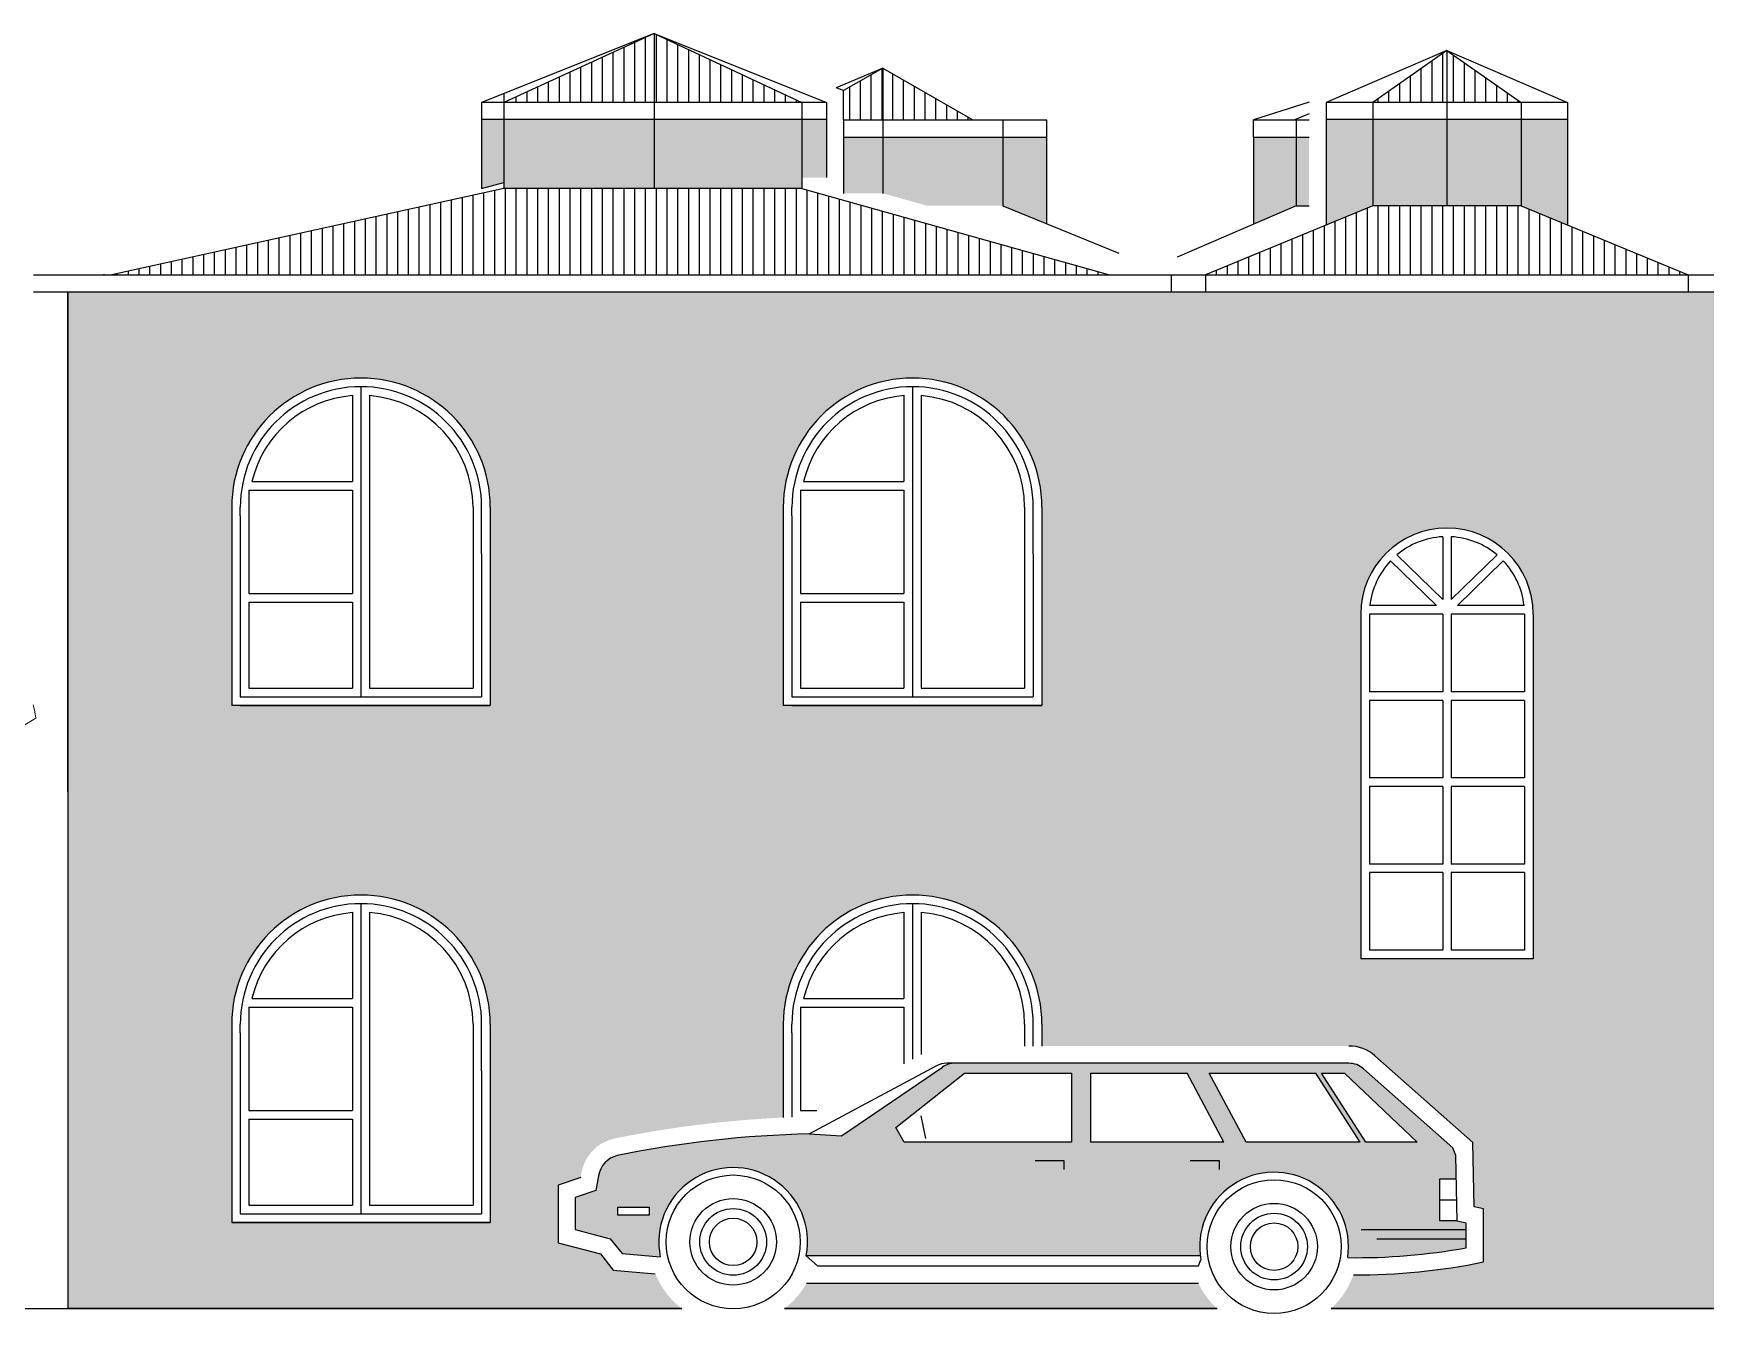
# Model space of a CAD drawing. Extents: x 9483 to 67306, y -5730 to 5191.
# Drawn here: x 24416 to 25386, y -4115 to -3372 of the extents above; entities that cross this region are included whole.
import ezdxf

# ---------------------------------------------------------------- set-up
doc = ezdxf.new("R2010")
doc.units = 0
doc.header["$MEASUREMENT"] = 0
doc.layers.get('0').update_dxf_attribs({"linetype": 'CONTINUOUS'})
for name, color, linetype in [('duvar', 3, 'CONTINUOUS'), ('döşeme', 40, 'CONTINUOUS'), ('kolon', 1, 'CONTINUOUS'), ('Layer1', 4, 'CONTINUOUS'), ('yazı', 6, 'CONTINUOUS')]:
    doc.layers.add(name, color=color, linetype=linetype)

msp = doc.modelspace()

# ---------------------------------------------------------------- hatches: boundary and pattern name
at = {"layer": 'döşeme'}
h = msp.add_hatch(color=256, dxfattribs=at)
h.dxf.hatch_style = 1
h.set_gradient(color1=(255, 231, 158), color2=(255, 250, 235), one_color=1, tint=0.96, name='CYLINDER')
h.paths.add_polyline_path([(24689.11039, -3421.85257), (24676.26795, -3421.85257), (24676.26795, -3461.85257), (24689.11039, -3458.44501)])
h.paths.add_polyline_path([(24876.26795, -3421.85257), (24862.01724, -3421.85257), (24862.01724, -3455.4587), (24876.26795, -3455.4587)])
h = msp.add_hatch(color=256, dxfattribs=at)
h.dxf.hatch_style = 1
h.set_gradient(color1=(255, 231, 158), color2=(255, 213, 87), one_color=1, tint=0.67, name='CYLINDER')
h.paths.add_polyline_path([(25193.2921, -3421.85257), (25166.26795, -3421.85257), (25166.26795, -3482.99378), (25193.2921, -3471.85257)])
h.paths.add_polyline_path([(25306.26795, -3421.85257), (25279.24379, -3421.85257), (25279.24379, -3471.85257), (25306.26795, -3482.99378)])
h = msp.add_hatch(color=256, dxfattribs=at)
h.dxf.hatch_style = 1
h.set_gradient(color1=(255, 231, 158), one_color=1, tint=1, name='CYLINDER')
h.paths.add_polyline_path([(24978.54714, -3471.85257), (25004.09689, -3482.31084), (25004.09689, -3431.98027), (24978.54714, -3431.98027)])
h.paths.add_polyline_path([(24909.09689, -3431.98027), (24886.26795, -3431.98027), (24886.26795, -3464.6523), (24909.09689, -3464.6523)])
h = msp.add_hatch(color=256, dxfattribs=at)
h.dxf.hatch_style = 1
h.set_gradient(color1=(255, 231, 158), color2=(255, 218, 107), one_color=1, tint=0.71, name='CYLINDER')
h.paths.add_polyline_path([(24978.54714, -3431.98027), (24909.09689, -3431.98027), (24909.09689, -3464.6523), (24934.80794, -3471.85257), (24978.54714, -3471.85257)])
h = msp.add_hatch(color=256, dxfattribs=at)
h.dxf.hatch_style = 1
h.set_gradient(color1=(255, 231, 158), color2=(255, 250, 235), one_color=1, tint=0.96, name='CYLINDER')
h.paths.add_polyline_path([(25148.80259, -3431.98027), (25124.09689, -3431.98027), (25124.09689, -3482.53212), (25148.80259, -3471.85257)])
h.paths.add_polyline_path([(25156.26795, -3431.98027), (25148.80259, -3431.98027), (25148.80259, -3471.85257), (25156.26795, -3471.85257)])
at = {"layer": 'kolon'}
h = msp.add_hatch(dxfattribs=at)
h.set_pattern_fill('LINE', color=256, scale=50, angle=90, style=0)
h.set_pattern_definition([(90, (-3672.3845, -4821.0907), (-6.25, 4e-16), [])])
h.paths.add_polyline_path([(24689.11039, -3411.85257), (24776.26795, -3411.85257), (24776.26795, -3371.85257)])
h.paths.add_polyline_path([(24862.01724, -3411.85257), (24776.26795, -3371.85257), (24776.26795, -3411.85257)])
h.paths.add_polyline_path([(24689.11039, -3461.85257), (24461.74169, -3511.85257), (24736.26795, -3511.85257), (25040.55949, -3511.85257), (24862.01724, -3461.85257)])
h.paths.add_polyline_path([(25193.2921, -3411.85257), (25236.26795, -3411.85257), (25236.26795, -3381.85257)])
h.paths.add_polyline_path([(25236.26795, -3411.85257), (25279.24379, -3411.85257), (25236.26795, -3381.85257)])
h.paths.add_polyline_path([(25193.2921, -3471.85257), (25096.26795, -3511.85257), (25376.26795, -3511.85257), (25279.24379, -3471.85257)])
h.paths.add_polyline_path([(26016.26795, -3511.85257), (25802.01724, -3461.85257), (25629.11039, -3461.85257), (25435.07502, -3511.85257)])
h.paths.add_polyline_path([(25629.11039, -3411.85257), (25716.26795, -3411.85257), (25716.26795, -3371.85257)])
h.paths.add_polyline_path([(25716.26795, -3371.85257), (25716.26795, -3411.85257), (25802.01724, -3411.85257)])
h = msp.add_hatch(dxfattribs=at)
h.set_pattern_fill('LINE,_O', color=256, scale=50, angle=90)
h.set_pattern_definition([(90, (1789.826, -8042.903), (-6.25, 4e-16), [])])
h.paths.add_polyline_path([(24961.18458, -3421.98027), (24909.09689, -3391.98027), (24909.09689, -3421.98027)])
h.paths.add_polyline_path([(24886.26795, -3421.98027), (24909.09689, -3421.98027), (24909.09689, -3391.98027), (24886.15291, -3405.03623)])
h = msp.add_hatch(color=1, dxfattribs=at)
h.dxf.hatch_style = 1
h.set_gradient(color1=(255, 191, 0), color2=(255, 227, 143), one_color=1, tint=0.78, name='CYLINDER')
h.paths.add_polyline_path([(24689.11039, -3421.85257), (24689.11039, -3461.85257), (24776.26795, -3461.85257), (24776.26795, -3421.85257)])
h.paths.add_polyline_path([(24862.01724, -3421.85257), (24776.26795, -3421.85257), (24776.26795, -3461.85257), (24862.01724, -3461.85257)])
h.paths.add_polyline_path([(25193.2921, -3421.85257), (25193.2921, -3471.85257), (25236.26795, -3471.85257), (25236.26795, -3421.85257)])
h.paths.add_polyline_path([(25279.24379, -3421.85257), (25236.26795, -3421.85257), (25236.26795, -3471.85257), (25279.24379, -3471.85257)])
at = {"layer": 'yazı'}
h = msp.add_hatch(color=256, dxfattribs=at)
h.dxf.hatch_style = 1
h.set_gradient(color1=(255, 191, 0), color2=(255, 215, 97), one_color=1, tint=0.69, name='CYLINDER')
h.paths.add_polyline_path([(26036.26795, -3521.85257), (24746.26795, -3521.85257), (24436.26795, -3521.85257), (24436.26795, -4111.85257), (24792.43056, -4111.85257, -0.132623173), (24776.9851, -4091.61402), (24752.62486, -4089.53449), (24745.14187, -4080.11147), (24720.59541, -4073.56574), (24720.59541, -4040.26034), (24733.71235, -4035.80656), (24734.20657, -4032.97732, -0.316752253), (24754.27361, -4012.95234, -0.038623568), (24851.26795, -4000.97824), (24851.26795, -3946.85257, -0.414213562), (24926.26795, -3871.85257, -0.414213562), (25001.26795, -3946.85257), (25001.26795, -3959.44763), (25179.42538, -3959.44763, -0.183169683), (25194.47253, -3965.15136), (25251.23873, -4015.40767), (25251.98728, -4052.83534), (25257.48541, -4053.8826), (25257.48541, -4084.73013, -0.052530734), (25181.97679, -4092.27892, -0.122010736), (25169.00075, -4111.85257), (26036.26795, -4111.85257)])
h.paths.add_polyline_path([(25546.26795, -3871.85257, -0.414213562), (25621.26795, -3946.85257), (25621.26795, -4061.85257), (25476.26795, -4061.85257), (25471.26795, -4061.85257), (25471.26795, -3946.85257, -0.414213562)], flags=16)
h.paths.add_polyline_path([(25546.26795, -3876.85257, -0.414213562), (25616.26795, -3946.85257), (25616.26795, -3973.7784), (25616.26795, -4056.85257), (25476.26795, -4056.85257), (25476.26795, -3951.85257), (25476.26795, -3946.85257, -0.414213562)], flags=0)
h.paths.add_polyline_path([(25541.26795, -3882.04517), (25541.26795, -3931.85257), (25483.02239, -3931.85257, -0.326106375)], flags=0)
h.paths.add_polyline_path([(25471.26795, -3761.85257), (25471.26795, -3646.85257, -0.414213562), (25546.26795, -3571.85257, -0.414213562), (25621.26795, -3646.85257), (25621.26795, -3761.85257)], flags=16)
h.paths.add_polyline_path([(25481.26795, -3936.85257), (25541.26795, -3936.85257), (25541.26795, -3996.85257), (25481.26795, -3996.85257)], flags=0)
h.paths.add_polyline_path([(25476.26795, -3756.85257), (25476.26795, -3651.85257), (25476.26795, -3646.85257, -0.414213562), (25546.26795, -3576.85257, -0.414213562), (25616.26795, -3646.85257), (25616.26795, -3673.7784), (25616.26795, -3756.85257)], flags=0)
h.paths.add_polyline_path([(25481.26795, -3751.85257), (25481.26795, -3701.85257), (25541.26795, -3701.85257), (25541.26795, -3751.85257)], flags=0)
h.paths.add_polyline_path([(25611.26795, -3946.85257), (25611.26795, -4051.85257), (25551.26795, -4051.85257), (25551.26795, -3882.04517, -0.391836695)], flags=0)
h.paths.add_polyline_path([(25551.26795, -3751.85257), (25551.26795, -3582.04517, -0.391836695), (25611.26795, -3646.85257), (25611.26795, -3751.85257)], flags=0)
h.paths.add_polyline_path([(25286.26795, -3908.85257), (25186.26795, -3908.85257), (25186.26795, -3708.85257, -1), (25286.26795, -3708.85257)], flags=16)
h.paths.add_polyline_path([(25481.26795, -4001.85257), (25541.26795, -4001.85257), (25541.26795, -4051.85257), (25481.26795, -4051.85257)], flags=0)
h.paths.add_polyline_path([(25481.26795, -3696.85257), (25481.26795, -3636.85257), (25541.26795, -3636.85257), (25541.26795, -3696.85257)], flags=0)
h.paths.add_polyline_path([(25281.26795, -3853.85257), (25238.76795, -3853.85257), (25238.76795, -3808.85257), (25281.26795, -3808.85257)], flags=0)
h.paths.add_polyline_path([(25281.26795, -3858.85257), (25281.26795, -3903.85257), (25238.76795, -3903.85257), (25238.76795, -3858.85257)], flags=0)
h.paths.add_polyline_path([(25281.26795, -3803.85257), (25238.76795, -3803.85257), (25238.76795, -3758.85257), (25281.26795, -3758.85257)], flags=0)
h.paths.add_polyline_path([(25281.26795, -3753.85257), (25238.76795, -3753.85257), (25238.76795, -3708.85257), (25281.26795, -3708.85257)], flags=0)
h.paths.add_polyline_path([(25233.76795, -3853.85257), (25191.26795, -3853.85257), (25191.26795, -3808.85257), (25233.76795, -3808.85257)], flags=0)
h.paths.add_polyline_path([(25233.76795, -3858.85257), (25233.76795, -3903.85257), (25191.26795, -3903.85257), (25191.26795, -3858.85257)], flags=0)
h.paths.add_polyline_path([(25233.76795, -3803.85257), (25191.26795, -3803.85257), (25191.26795, -3758.85257), (25233.76795, -3758.85257)], flags=0)
h.paths.add_polyline_path([(25191.54659, -3703.85257, -0.163013381), (25203.57939, -3677.92591), (25230.18577, -3703.85257)], flags=0)
h.paths.add_polyline_path([(25207.21536, -3674.48766, -0.162980902), (25233.76795, -3663.92207), (25233.76795, -3700.36191)], flags=0)
h.paths.add_polyline_path([(25238.76795, -3663.92207, -0.162980902), (25265.32053, -3674.48766), (25238.76795, -3700.36191)], flags=0)
h.paths.add_polyline_path([(25242.35012, -3703.85257), (25268.9565, -3677.92591, -0.163013381), (25280.98931, -3703.85257)], flags=0)
h.paths.add_polyline_path([(25483.02239, -3631.85257, -0.326106375), (25541.26795, -3582.04517), (25541.26795, -3631.85257)], flags=0)
h.paths.add_polyline_path([(25233.76795, -3753.85257), (25191.26795, -3753.85257), (25191.26795, -3708.85257), (25233.76795, -3708.85257)], flags=0)
h.paths.add_polyline_path([(25866.26795, -3871.85257, -0.414213562), (25941.26795, -3946.85257), (25941.26795, -4061.85257), (25796.26795, -4061.85257), (25791.26795, -4061.85257), (25791.26795, -3946.85257, -0.414213562)], flags=16)
h.paths.add_polyline_path([(25791.26795, -3761.85257), (25791.26795, -3646.85257, -0.414213562), (25866.26795, -3571.85257, -0.414213562), (25941.26795, -3646.85257), (25941.26795, -3761.85257)], flags=16)
h.paths.add_polyline_path([(25866.26795, -3876.85257, -0.414213562), (25936.26795, -3946.85257), (25936.26795, -3973.7784), (25936.26795, -4056.85257), (25796.26795, -4056.85257), (25796.26795, -3951.85257), (25796.26795, -3946.85257, -0.414213562)], flags=0)
h.paths.add_polyline_path([(25796.26795, -3756.85257), (25796.26795, -3651.85257), (25796.26795, -3646.85257, -0.414213562), (25866.26795, -3576.85257, -0.414213562), (25936.26795, -3646.85257), (25936.26795, -3673.7784), (25936.26795, -3756.85257)], flags=0)
h.paths.add_polyline_path([(25801.26795, -3936.85257), (25861.26795, -3936.85257), (25861.26795, -3996.85257), (25801.26795, -3996.85257)], flags=0)
h.paths.add_polyline_path([(25803.02239, -3931.85257, -0.326106375), (25861.26795, -3882.04517), (25861.26795, -3931.85257)], flags=0)
h.paths.add_polyline_path([(25801.26795, -3751.85257), (25801.26795, -3701.85257), (25861.26795, -3701.85257), (25861.26795, -3751.85257)], flags=0)
h.paths.add_polyline_path([(25801.26795, -4001.85257), (25861.26795, -4001.85257), (25861.26795, -4051.85257), (25801.26795, -4051.85257)], flags=0)
h.paths.add_polyline_path([(25801.26795, -3696.85257), (25801.26795, -3636.85257), (25861.26795, -3636.85257), (25861.26795, -3696.85257)], flags=0)
h.paths.add_polyline_path([(25803.02239, -3631.85257, -0.326106375), (25861.26795, -3582.04517), (25861.26795, -3631.85257)], flags=0)
h.paths.add_polyline_path([(25871.26795, -3882.04517, -0.391836695), (25931.26795, -3946.85257), (25931.26795, -4051.85257), (25871.26795, -4051.85257)], flags=0)
h.paths.add_polyline_path([(25871.26795, -3751.85257), (25871.26795, -3582.04517, -0.391836695), (25931.26795, -3646.85257), (25931.26795, -3751.85257)], flags=0)
h.paths.add_polyline_path([(25001.26795, -3761.85257), (24851.26795, -3761.85257), (24851.26795, -3646.85257, -0.414213562), (24926.26795, -3571.85257, -0.414213562), (25001.26795, -3646.85257)], flags=16)
h.paths.add_polyline_path([(24996.26795, -3756.85257), (24856.26795, -3756.85257), (24856.26795, -3651.85257), (24856.26795, -3646.85257, -0.414213562), (24926.26795, -3576.85257, -0.414213562), (24996.26795, -3646.85257), (24996.26795, -3673.7784)], flags=0)
h.paths.add_polyline_path([(24991.26795, -3751.85257), (24931.26795, -3751.85257), (24931.26795, -3582.04517, -0.391836695), (24991.26795, -3646.85257)], flags=0)
h.paths.add_polyline_path([(24921.26795, -3751.85257), (24861.26795, -3751.85257), (24861.26795, -3701.85257), (24921.26795, -3701.85257)], flags=0)
h.paths.add_polyline_path([(24921.26795, -3696.85257), (24861.26795, -3696.85257), (24861.26795, -3636.85257), (24921.26795, -3636.85257)], flags=0)
h.paths.add_polyline_path([(24921.26795, -3631.85257), (24863.02239, -3631.85257, -0.326106375), (24921.26795, -3582.04517)], flags=0)
h.paths.add_polyline_path([(24681.26795, -3761.85257), (24531.26795, -3761.85257), (24531.26795, -3646.85257, -0.414213562), (24606.26795, -3571.85257, -0.414213562), (24681.26795, -3646.85257)], flags=16)
h.paths.add_polyline_path([(24681.26795, -3946.85257), (24681.26795, -4061.85257), (24536.26795, -4061.85257), (24531.26795, -4061.85257), (24531.26795, -3946.85257, -0.414213562), (24606.26795, -3871.85257, -0.414213562)], flags=16)
h.paths.add_polyline_path([(24676.26795, -3946.85257), (24676.26795, -3973.7784), (24676.26795, -4056.85257), (24536.26795, -4056.85257), (24536.26795, -3951.85257), (24536.26795, -3946.85257, -0.414213562), (24606.26795, -3876.85257, -0.414213562)], flags=0)
h.paths.add_polyline_path([(24676.26795, -3756.85257), (24536.26795, -3756.85257), (24536.26795, -3651.85257), (24536.26795, -3646.85257, -0.414213562), (24606.26795, -3576.85257, -0.414213562), (24676.26795, -3646.85257), (24676.26795, -3673.7784)], flags=0)
h.paths.add_polyline_path([(24671.26795, -3946.85257), (24671.26795, -4051.85257), (24611.26795, -4051.85257), (24611.26795, -3882.04517, -0.391836695)], flags=0)
h.paths.add_polyline_path([(24671.26795, -3751.85257), (24611.26795, -3751.85257), (24611.26795, -3582.04517, -0.391836695), (24671.26795, -3646.85257)], flags=0)
h.paths.add_polyline_path([(24601.26795, -3931.85257), (24543.02239, -3931.85257, -0.326106375), (24601.26795, -3882.04517)], flags=0)
h.paths.add_polyline_path([(24601.26795, -3936.85257), (24601.26795, -3996.85257), (24541.26795, -3996.85257), (24541.26795, -3936.85257)], flags=0)
h.paths.add_polyline_path([(24601.26795, -3751.85257), (24541.26795, -3751.85257), (24541.26795, -3701.85257), (24601.26795, -3701.85257)], flags=0)
h.paths.add_polyline_path([(24601.26795, -4001.85257), (24601.26795, -4051.85257), (24541.26795, -4051.85257), (24541.26795, -4001.85257)], flags=0)
h.paths.add_polyline_path([(24601.26795, -3696.85257), (24541.26795, -3696.85257), (24541.26795, -3636.85257), (24601.26795, -3636.85257)], flags=0)
h.paths.add_polyline_path([(24601.26795, -3631.85257), (24543.02239, -3631.85257, -0.326106375), (24601.26795, -3582.04517)], flags=0)
h = msp.add_hatch(color=256, dxfattribs=at)
h.dxf.hatch_style = 1
h.set_gradient(color1=(204, 0, 102), color2=(255, 20, 138), one_color=1, tint=0.54, name='CYLINDER')
h.paths.add_polyline_path([(25178.65984, -4082.24499, 0.049150618), (25247.48541, -4076.49661), (25247.48541, -4062.15763), (25242.15141, -4061.14163), (25242.14125, -4060.63363), (25231.99141, -4060.63363), (25231.99141, -4036.75763), (25241.66373, -4036.75763), (25241.38941, -4023.04163), (25239.61141, -4018.46963), (25187.84383, -3972.6387, 0.183169683), (25179.42538, -3969.44763), (24950.71768, -3969.44763, 0.15083306), (24943.55911, -3971.6574), (24885.07364, -4011.56808), (24866.52872, -4010.4681, 0.045098594), (24754.97941, -4023.0141, 0.297740007), (24744.05741, -4034.6981), (24742.54274, -4043.36898), (24730.59541, -4047.42563), (24730.59541, -4065.88296), (24750.91541, -4071.30163), (24757.77341, -4079.93763), (24779.91961, -4081.82816, -1.217600515), (24864.57794, -4081.20763), (25093.15696, -4081.20763, -1.14622758)])
h.paths.add_polyline_path([(25018.37741, -4015.16763), (24921.34941, -4015.16763), (24916.52341, -4006.78563), (24956.33435, -3975.28963), (25018.37741, -3975.28963)], flags=16)
h.paths.add_polyline_path([(25029.55341, -4015.16763), (25029.55341, -3975.28963), (25085.55173, -3975.28963), (25106.85302, -4015.16763)], flags=16)
h.paths.add_polyline_path([(25098.39448, -3975.28963), (25160.15954, -3975.28963), (25185.87035, -4015.16763), (25119.69577, -4015.16763)], flags=16)
h.paths.add_polyline_path([(25163.53841, -3975.28963), (25176.87341, -3975.28963), (25218.96685, -4015.16763), (25189.24923, -4015.16763)], flags=16)
h.paths.add_polyline_path([(24773.52141, -4057.58563), (24755.23341, -4057.58563), (24755.23341, -4053.01363), (24773.52141, -4053.01363)], flags=16)
h = msp.add_hatch(color=256, dxfattribs=at)
h.dxf.hatch_style = 1
h.set_gradient(color1=(255, 191, 0), color2=(255, 196, 20), one_color=1, tint=0.54, name='CYLINDER')
h.paths.add_polyline_path([(25091.97406, -4097.04963), (24864.76368, -4097.04963, -0.101275299), (24851.94402, -4111.85257), (25102.95806, -4111.85257, -0.095218519)])

# ---------------------------------------------------------------- linework, layer by layer
for p, q in [((24416.26795, -3511.85257), (24736.26795, -3511.85257)), ((24416.26795, -3521.85257), (24736.26795, -3521.85257)), ((25251.23873, -4015.40767), (25194.47253, -3965.15136)), ((24940.1258, -3970.95809), (24866.52872, -4010.4681)), ((24885.07364, -4011.56808), (24943.55911, -3971.6574)), ((24916.52341, -4006.78563), (24956.33435, -3975.28963)), ((25179.42538, -3969.44763), (24946.13282, -3969.44763)), ((24956.33435, -3975.28963), (25018.37741, -3975.28963)), ((25018.37741, -3975.28963), (25018.37741, -4015.16763)), ((25029.55341, -3975.28963), (25029.55341, -4015.16763)), ((25029.55341, -3975.28963), (25085.55173, -3975.28963)), ((25106.85302, -4015.16763), (25085.55173, -3975.28963)), ((25119.69577, -4015.16763), (25098.39448, -3975.28963)), ((25098.39448, -3975.28963), (25160.15954, -3975.28963)), ((25185.87035, -4015.16763), (25160.15954, -3975.28963)), ((25189.24923, -4015.16763), (25163.53841, -3975.28963)), ((25163.53841, -3975.28963), (25176.87341, -3975.28963)), ((25176.87341, -3975.28963), (25218.96685, -4015.16763)), ((25239.61141, -4018.46963), (25187.84383, -3972.6387)), ((24931.1412, -3999.98477), (24933.79541, -4013.13563)), ((24866.52872, -4010.4681), (24885.07364, -4011.56808)), ((24921.34941, -4015.16763), (24916.52341, -4006.78563)), ((25018.37741, -4015.16763), (24921.34941, -4015.16763)), ((25106.85302, -4015.16763), (25029.55341, -4015.16763)), ((25185.87035, -4015.16763), (25119.69577, -4015.16763)), ((25218.96685, -4015.16763), (25189.24923, -4015.16763)), ((25251.98728, -4052.83534), (25251.23873, -4015.40767)), ((25241.38941, -4023.04163), (25239.61141, -4018.46963)), ((25242.15141, -4061.14163), (25241.38941, -4023.04163)), ((24744.05741, -4034.6981), (24742.54274, -4043.36898)), ((24997.29541, -4025.83563), (25014.05941, -4025.83563)), ((25014.05941, -4025.83563), (25014.05941, -4031.16963)), ((25087.3768, -4025.83563), (25104.1408, -4025.83563)), ((25104.1408, -4025.83563), (25104.1408, -4031.16963)), ((24733.88296, -4035.74863), (24720.59541, -4040.26034)), ((24720.59541, -4040.26034), (24720.59541, -4073.56574)), ((24742.54274, -4043.36898), (24730.59541, -4047.42563)), ((25241.66373, -4036.75763), (25231.99141, -4036.75763)), ((25231.99141, -4036.75763), (25231.99141, -4060.63363)), ((24730.59541, -4047.42563), (24730.59541, -4065.88296)), ((24755.23341, -4053.01363), (24773.52141, -4053.01363)), ((24755.23341, -4057.58563), (24755.23341, -4053.01363)), ((24773.52141, -4053.01363), (24773.52141, -4057.58563)), ((25231.99141, -4048.69563), (25241.90249, -4048.69563)), ((25257.48541, -4053.8826), (25251.98728, -4052.83534)), ((25257.48541, -4084.73013), (25257.48541, -4053.8826)), ((24773.52141, -4057.58563), (24755.23341, -4057.58563)), ((25231.99141, -4060.63363), (25242.14125, -4060.63363)), ((25247.48541, -4062.15763), (25242.15141, -4061.14163)), ((25247.48541, -4076.49661), (25247.48541, -4062.15763)), ((25257.48541, -4076.49661), (25257.48541, -4062.15763)), ((25257.48541, -4076.49661), (25257.48541, -4062.15763)), ((24720.59541, -4073.56574), (24745.14187, -4080.11147)), ((24730.59541, -4065.88296), (24750.91541, -4071.30163)), ((24750.91541, -4071.30163), (24757.77341, -4079.93763)), ((25186.52541, -4065.96763), (25247.48541, -4065.96763)), ((25247.48541, -4071.55563), (25195.66674, -4071.55563)), ((24745.14187, -4080.11147), (24752.62486, -4089.53449)), ((24757.77341, -4079.93763), (24779.91961, -4081.82816)), ((24864.57794, -4081.20763), (24871.05741, -4087.04963)), ((25093.15696, -4081.20763), (24864.57794, -4081.20763)), ((25092.03741, -4087.04963), (25093.52111, -4083.58766)), ((24752.62486, -4089.53449), (24776.9851, -4091.61402)), ((24871.05741, -4087.04963), (25092.03741, -4087.04963)), ((24864.76368, -4097.04963), (25092.03741, -4097.04963))]:
    msp.add_line(p, q)
for centre, radius in [((24822.18729, -4073.13009), 38.83537), ((25135.97941, -4075.87363), 38.83537), ((24822.18729, -4073.13009), 25.10997), ((24822.18729, -4073.13009), 19.35139), ((25135.97941, -4075.87363), 25.10997), ((24822.18729, -4073.13009), 13.78073), ((25135.97941, -4075.87363), 19.35139), ((25135.97941, -4075.87363), 13.78073)]:
    msp.add_circle(centre, radius)
for centre, radius, start, end in [((25179.42538, -3982.14763), 22.7, 48.48085596, 90), ((24946.13282, -3982.14763), 12.7, 90, 118.22877618), ((24950.71768, -3982.14763), 12.7, 90, 124.30976172), ((25179.42538, -3982.14763), 12.7, 48.48085596, 90), ((24880.16027, -4633.84705), 623.52797, 91.25269781, 101.58153541), ((24758.45928, -4037.21388), 14.61996, 103.76983931, 170.09133557), ((24822.18729, -4073.13009), 43.15337, 349.211623, 191.62829611), ((25135.97941, -4075.87363), 43.15337, 351.50954458, 190.29745471), ((25183.90466, -3730.14172), 352.14233, 269.14660229, 280.40203645), ((25183.90466, -3730.14172), 362.14233, 269.69498419, 281.72308601)]:
    msp.add_arc(centre, radius, start, end)
at = {"layer": 'duvar'}
for p, q in [((24776.26795, -3371.85257), (24776.26795, -3461.85257)), ((24776.26795, -3371.85257), (24776.26795, -3461.85257)), ((25236.26795, -3381.85257), (25236.26795, -3471.85257)), ((24909.09689, -3391.98027), (24909.09689, -3464.6523)), ((24676.26795, -3411.85257), (24676.26795, -3461.85257)), ((24689.11039, -3406.7156), (24689.11039, -3461.85257)), ((24689.11039, -3411.85257), (24689.11039, -3461.85257)), ((24862.01724, -3411.85257), (24862.01724, -3461.85257)), ((24876.26795, -3411.85257), (24876.26795, -3455.4587)), ((25156.26795, -3411.82099), (25124.09689, -3421.98027)), ((25166.26795, -3411.85257), (25166.26795, -3482.99378)), ((25193.2921, -3411.85257), (25193.2921, -3471.85257)), ((25279.24379, -3411.85257), (25279.24379, -3471.85257)), ((25306.26795, -3411.85257), (25306.26795, -3482.99378)), ((25306.26795, -3411.85257), (25306.26795, -3421.98027)), ((24876.26795, -3421.85257), (24676.26795, -3421.85257)), ((24886.26795, -3421.98027), (25004.09689, -3421.98027)), ((24978.54714, -3421.98027), (24978.54714, -3471.85257)), ((25004.09689, -3482.31084), (25004.09689, -3421.98027)), ((25124.09689, -3431.98027), (25124.09689, -3421.98027)), ((25124.09689, -3421.98027), (25156.26795, -3421.98027)), ((25156.26795, -3418.43457), (25147.84689, -3421.98027)), ((25148.80259, -3421.98027), (25148.80259, -3471.85257)), ((25306.26795, -3421.85257), (25166.26795, -3421.85257)), ((24886.26795, -3431.98027), (25004.09689, -3431.98027)), ((25124.09689, -3431.98027), (25124.09689, -3482.53212)), ((25124.09689, -3431.98027), (25156.26795, -3431.98027)), ((25076.26795, -3511.85257), (25076.26795, -3521.85257)), ((25096.26795, -3511.85257), (25096.26795, -3521.85257)), ((25376.26795, -3511.85257), (25376.26795, -3521.85257)), ((24416.26795, -3521.85257), (25076.26795, -3521.85257)), ((24436.26795, -3521.85257), (24436.26795, -4111.85257)), ((24436.26795, -3811.85257), (24436.26795, -3521.85257)), ((24436.26795, -3811.85257), (24436.26795, -3521.85257)), ((24436.26795, -3811.85257), (24436.26795, -3521.85257)), ((24436.26795, -3521.85257), (24436.26795, -4111.85257)), ((24746.26795, -3521.85257), (26056.26795, -3521.85257))]:
    msp.add_line(p, q, dxfattribs=at)
at = {"layer": 'duvar', "color": 27, "lineweight": 0}
for p, q in [((24416.18077, -3761.47896), (24417.0365, -3765.50671)), ((24417.58903, -3769.22049), (24402.30145, -3778.52265)), ((24417.0365, -3765.50671), (24417.58903, -3769.22049))]:
    msp.add_line(p, q, dxfattribs=at)
at = {"layer": 'döşeme'}
for p, q in [((24886.15291, -3405.03623), (24882.01757, -3403.38209)), ((24886.26795, -3421.98027), (24886.15291, -3405.03623)), ((24886.26795, -3421.98027), (24886.26795, -3464.6523)), ((24676.26795, -3461.85257), (24689.11039, -3458.44501))]:
    msp.add_line(p, q, dxfattribs=at)
at = {"layer": 'kolon'}
for p, q in [((24776.26795, -3371.85257), (24676.26795, -3411.85257)), ((24776.26795, -3371.85257), (24689.11039, -3411.85257)), ((24776.26795, -3371.85257), (24876.26795, -3411.85257)), ((24776.26795, -3371.85257), (24862.01724, -3411.85257)), ((25236.26795, -3381.85257), (25166.26795, -3411.85257)), ((25236.26795, -3381.85257), (25193.2921, -3411.85257)), ((25236.26795, -3381.85257), (25279.24379, -3411.85257)), ((25236.26795, -3381.85257), (25306.26795, -3411.85257)), ((24909.09689, -3391.98027), (24882.01757, -3403.38209)), ((24909.09689, -3391.98027), (24886.15291, -3405.03623)), ((24909.09689, -3391.98027), (24961.18458, -3421.98027)), ((24909.18103, -3411.85257), (24909.18103, -3397.75632)), ((24876.26795, -3411.85257), (24676.26795, -3411.85257)), ((25306.26795, -3411.85257), (25166.26795, -3411.85257)), ((24689.11039, -3461.85257), (24461.74169, -3511.85257)), ((24862.01724, -3461.85257), (24689.11039, -3461.85257)), ((24862.01724, -3461.85257), (25040.55949, -3511.85257)), ((24978.54714, -3471.85257), (25045.89141, -3499.41856)), ((25148.80259, -3471.85257), (25079.79535, -3501.68237)), ((25193.2921, -3471.85257), (25096.26795, -3511.85257)), ((25148.80259, -3471.85257), (25156.26795, -3471.85257)), ((25279.24379, -3471.85257), (25193.2921, -3471.85257)), ((25279.24379, -3471.85257), (25376.26795, -3511.85257)), ((24416.26795, -3511.85257), (25076.26795, -3511.85257)), ((24457.3285, -3511.85257), (24457.3285, -3511.62483)), ((24457.3285, -3511.85257), (24457.3285, -3511.62483)), ((24746.26795, -3511.85257), (26056.26795, -3511.85257))]:
    msp.add_line(p, q, dxfattribs=at)
at = {"layer": 'Layer1'}
for p, q in [((24606.26795, -3571.85257), (24606.26795, -3571.85257)), ((24606.26795, -3576.85257), (24606.26795, -3756.85257)), ((24926.26795, -3571.85257), (24926.26795, -3571.85257)), ((24926.26795, -3576.85257), (24926.26795, -3756.85257)), ((24601.26795, -3581.85257), (24601.26795, -3631.85257)), ((24611.26795, -3581.85257), (24611.26795, -3751.85257)), ((24921.26795, -3581.85257), (24921.26795, -3631.85257)), ((24931.26795, -3581.85257), (24931.26795, -3751.85257)), ((24541.26795, -3636.85257), (24601.26795, -3636.85257)), ((24541.26795, -3636.85257), (24541.26795, -3696.85257)), ((24543.02239, -3631.85257), (24601.26795, -3631.85257)), ((24601.26795, -3636.85257), (24601.26795, -3696.85257)), ((24861.26795, -3636.85257), (24921.26795, -3636.85257)), ((24861.26795, -3636.85257), (24861.26795, -3696.85257)), ((24863.02239, -3631.85257), (24921.26795, -3631.85257)), ((24921.26795, -3636.85257), (24921.26795, -3696.85257)), ((24531.26795, -3646.85257), (24531.26795, -3761.85257)), ((24531.26795, -3646.85257), (24531.26795, -3761.85257)), ((24536.26795, -3651.85257), (24536.26795, -3646.85257)), ((24671.26795, -3646.85257), (24671.26795, -3751.85257)), ((24676.26795, -3673.7784), (24676.26795, -3646.85257)), ((24681.26795, -3646.85257), (24681.26795, -3761.85257)), ((24681.26795, -3646.85257), (24681.26795, -3761.85257)), ((24851.26795, -3646.85257), (24851.26795, -3761.85257)), ((24851.26795, -3646.85257), (24851.26795, -3761.85257)), ((24856.26795, -3651.85257), (24856.26795, -3646.85257)), ((24991.26795, -3646.85257), (24991.26795, -3751.85257)), ((24996.26795, -3673.7784), (24996.26795, -3646.85257)), ((25001.26795, -3646.85257), (25001.26795, -3761.85257)), ((25001.26795, -3646.85257), (25001.26795, -3761.85257)), ((24536.26795, -3651.85257), (24536.26795, -3756.85257)), ((24856.26795, -3651.85257), (24856.26795, -3756.85257)), ((25233.76795, -3663.92207), (25233.76795, -3700.36191)), ((25238.76795, -3663.92207), (25238.76795, -3700.36191)), ((24676.26795, -3673.7784), (24676.26795, -3756.85257)), ((24996.26795, -3673.7784), (24996.26795, -3756.85257)), ((25233.76795, -3700.36191), (25207.09222, -3674.36767)), ((25238.76795, -3700.36191), (25265.44367, -3674.36767)), ((25230.18577, -3703.85257), (25203.57939, -3677.92591)), ((25242.35012, -3703.85257), (25268.9565, -3677.92591)), ((24541.26795, -3696.85257), (24601.26795, -3696.85257)), ((24541.26795, -3701.85257), (24541.26795, -3751.85257)), ((24541.26795, -3701.85257), (24601.26795, -3701.85257)), ((24601.26795, -3701.85257), (24601.26795, -3751.85257)), ((24861.26795, -3696.85257), (24921.26795, -3696.85257)), ((24861.26795, -3701.85257), (24861.26795, -3751.85257)), ((24861.26795, -3701.85257), (24921.26795, -3701.85257)), ((24921.26795, -3701.85257), (24921.26795, -3751.85257)), ((25230.18577, -3703.85257), (25191.26795, -3703.85257)), ((25281.26795, -3703.85257), (25242.35012, -3703.85257)), ((25186.26795, -3708.85257), (25186.26795, -3908.85257)), ((25233.76795, -3708.85257), (25191.26795, -3708.85257)), ((25191.26795, -3708.85257), (25191.26795, -3753.85257)), ((25233.76795, -3708.85257), (25233.76795, -3753.85257)), ((25238.76795, -3708.85257), (25238.76795, -3753.85257)), ((25281.26795, -3708.85257), (25238.76795, -3708.85257)), ((25281.26795, -3708.85257), (25281.26795, -3753.85257)), ((25286.26795, -3708.85257), (25286.26795, -3908.85257)), ((24541.26795, -3751.85257), (24601.26795, -3751.85257)), ((24611.26795, -3751.85257), (24671.26795, -3751.85257)), ((24861.26795, -3751.85257), (24921.26795, -3751.85257)), ((24931.26795, -3751.85257), (24991.26795, -3751.85257)), ((25233.76795, -3753.85257), (25191.26795, -3753.85257)), ((25281.26795, -3753.85257), (25238.76795, -3753.85257)), ((24681.26795, -3761.85257), (24531.26795, -3761.85257)), ((24681.26795, -3761.85257), (24531.26795, -3761.85257)), ((24536.26795, -3756.85257), (24676.26795, -3756.85257)), ((24536.26795, -3761.85257), (24681.26795, -3761.85257)), ((24536.26795, -3761.85257), (24681.26795, -3761.85257)), ((25001.26795, -3761.85257), (24851.26795, -3761.85257)), ((25001.26795, -3761.85257), (24851.26795, -3761.85257)), ((24856.26795, -3756.85257), (24996.26795, -3756.85257)), ((24856.26795, -3761.85257), (25001.26795, -3761.85257)), ((24856.26795, -3761.85257), (25001.26795, -3761.85257)), ((25191.26795, -3758.85257), (25191.26795, -3803.85257)), ((25233.76795, -3758.85257), (25191.26795, -3758.85257)), ((25233.76795, -3758.85257), (25233.76795, -3803.85257)), ((25238.76795, -3758.85257), (25238.76795, -3803.85257)), ((25281.26795, -3758.85257), (25238.76795, -3758.85257)), ((25281.26795, -3758.85257), (25281.26795, -3803.85257)), ((25233.76795, -3803.85257), (25191.26795, -3803.85257)), ((25233.76795, -3808.85257), (25191.26795, -3808.85257)), ((25191.26795, -3808.85257), (25191.26795, -3853.85257)), ((25233.76795, -3808.85257), (25233.76795, -3853.85257)), ((25281.26795, -3803.85257), (25238.76795, -3803.85257)), ((25238.76795, -3808.85257), (25238.76795, -3853.85257)), ((25281.26795, -3808.85257), (25238.76795, -3808.85257)), ((25281.26795, -3808.85257), (25281.26795, -3853.85257)), ((25233.76795, -3853.85257), (25191.26795, -3853.85257)), ((25191.26795, -3858.85257), (25191.26795, -3903.85257)), ((25233.76795, -3858.85257), (25191.26795, -3858.85257)), ((25233.76795, -3858.85257), (25233.76795, -3903.85257)), ((25281.26795, -3853.85257), (25238.76795, -3853.85257)), ((25238.76795, -3858.85257), (25238.76795, -3903.85257)), ((25281.26795, -3858.85257), (25238.76795, -3858.85257)), ((25281.26795, -3858.85257), (25281.26795, -3903.85257)), ((24606.26795, -3871.85257), (24606.26795, -3871.85257)), ((24606.26795, -3876.85257), (24606.26795, -4056.85257)), ((24926.26795, -3871.85257), (24926.26795, -3871.85257)), ((24926.26795, -3876.85257), (24926.26795, -3967.04768)), ((24601.26795, -3881.85257), (24601.26795, -3931.85257)), ((24611.26795, -3881.85257), (24611.26795, -4051.85257)), ((24921.26795, -3881.85257), (24921.26795, -3931.85257)), ((24931.26795, -3881.85257), (24931.26795, -3964.36347)), ((25286.26795, -3908.85257), (25186.26795, -3908.85257)), ((25233.76795, -3903.85257), (25191.26795, -3903.85257)), ((25281.26795, -3903.85257), (25238.76795, -3903.85257)), ((24541.26795, -3936.85257), (24601.26795, -3936.85257)), ((24541.26795, -3936.85257), (24541.26795, -3996.85257)), ((24543.02239, -3931.85257), (24601.26795, -3931.85257)), ((24601.26795, -3936.85257), (24601.26795, -3996.85257)), ((24861.26795, -3936.85257), (24921.26795, -3936.85257)), ((24861.26795, -3936.85257), (24861.26795, -3996.85257)), ((24863.02239, -3931.85257), (24921.26795, -3931.85257)), ((24921.26795, -3936.85257), (24921.26795, -3969.73189)), ((24531.26795, -3946.85257), (24531.26795, -4061.85257)), ((24531.26795, -3946.85257), (24531.26795, -4061.85257)), ((24536.26795, -3951.85257), (24536.26795, -3946.85257)), ((24671.26795, -3946.85257), (24671.26795, -4051.85257)), ((24676.26795, -3973.7784), (24676.26795, -3946.85257)), ((24681.26795, -3946.85257), (24681.26795, -4061.85257)), ((24681.26795, -3946.85257), (24681.26795, -4061.85257)), ((24851.26795, -3946.85257), (24851.26795, -4000.97824)), ((24851.26795, -3946.85257), (24851.26795, -4000.97824)), ((24856.26795, -3951.85257), (24856.26795, -3946.85257)), ((24991.26795, -3946.85257), (24991.26795, -3959.44763)), ((24996.26795, -3959.44763), (24996.26795, -3946.85257)), ((25001.26795, -3946.85257), (25001.26795, -3959.44763)), ((25001.26795, -3946.85257), (25001.26795, -3959.44763)), ((24536.26795, -3951.85257), (24536.26795, -4056.85257)), ((24856.26795, -3951.85257), (24856.26795, -4000.76976)), ((24676.26795, -3973.7784), (24676.26795, -4056.85257)), ((24541.26795, -3996.85257), (24601.26795, -3996.85257)), ((24541.26795, -4001.85257), (24601.26795, -4001.85257)), ((24541.26795, -4001.85257), (24541.26795, -4051.85257)), ((24601.26795, -4001.85257), (24601.26795, -4051.85257)), ((24861.26795, -3996.85257), (24870.74903, -3996.85257)), ((24541.26795, -4051.85257), (24601.26795, -4051.85257)), ((24611.26795, -4051.85257), (24671.26795, -4051.85257)), ((24676.26795, -4061.85257), (24531.26795, -4061.85257)), ((24676.26795, -4061.85257), (24531.26795, -4061.85257)), ((24531.26795, -4061.85257), (24681.26795, -4061.85257)), ((24681.26795, -4061.85257), (24531.26795, -4061.85257)), ((24676.26795, -4061.85257), (24531.26795, -4061.85257)), ((24676.26795, -4061.85257), (24531.26795, -4061.85257)), ((24531.26795, -4061.85257), (24676.26795, -4061.85257)), ((24536.26795, -4056.85257), (24676.26795, -4056.85257)), ((24536.26795, -4061.85257), (24681.26795, -4061.85257))]:
    msp.add_line(p, q, dxfattribs=at)
for centre, radius, start, end in [((24606.26795, -3646.85257), 75, 90, 180), ((24606.26795, -3646.85257), 70, 90, 180), ((24606.26795, -3646.85257), 75, 360, 90), ((24606.26795, -3646.85257), 70, 0, 90), ((24926.26795, -3646.85257), 75, 90, 180), ((24926.26795, -3646.85257), 70, 90, 180), ((24926.26795, -3646.85257), 75, 360, 90), ((24926.26795, -3646.85257), 70, 0, 90), ((24606.26795, -3646.85257), 65, 94.41172579, 166.6576362), ((24606.26795, -3646.85257), 65, 0, 85.58827421), ((24926.26795, -3646.85257), 65, 94.41172579, 166.6576362), ((24926.26795, -3646.85257), 65, 0, 85.58827421), ((25236.26795, -3708.85257), 50, 360, 180), ((25236.26795, -3708.85257), 45, 93.18473854, 130.2116545), ((25236.26795, -3708.85257), 45, 49.7883455, 86.81526146), ((25236.26795, -3708.85257), 45, 136.58646297, 173.62062979), ((25236.26795, -3708.85257), 45, 6.37937021, 43.41353703), ((24606.26795, -3946.85257), 75, 90, 180), ((24606.26795, -3946.85257), 70, 90, 180), ((24606.26795, -3946.85257), 75, 360, 90), ((24606.26795, -3946.85257), 70, 0, 90), ((24926.26795, -3946.85257), 75, 90, 180), ((24926.26795, -3946.85257), 70, 90, 180), ((24926.26795, -3946.85257), 75, 360, 90), ((24926.26795, -3946.85257), 70, 0, 90), ((24606.26795, -3946.85257), 65, 94.41172579, 166.6576362), ((24606.26795, -3946.85257), 65, 0, 85.58827421), ((24926.26795, -3946.85257), 65, 94.41172579, 166.6576362), ((24926.26795, -3946.85257), 65, 0, 85.58827421)]:
    msp.add_arc(centre, radius, start, end, dxfattribs=at)
at = {"layer": 'yazı'}
for p, q in [((23436.26795, -4111.85257), (24436.26795, -4111.85257)), ((24436.26795, -4111.85257), (24792.43056, -4111.85257)), ((24851.94402, -4111.85257), (25102.95806, -4111.85257)), ((25169.00075, -4111.85257), (26284.27016, -4111.85257))]:
    msp.add_line(p, q, dxfattribs=at)
at = {"layer": 'yazı', "color": 6}
for p, q in [((24792.43056, -4111.85257), (24436.26795, -4111.85257)), ((25102.95806, -4111.85257), (24851.94402, -4111.85257)), ((25882.41787, -4111.85257), (25169.00075, -4111.85257))]:
    msp.add_line(p, q, dxfattribs=at)

doc.saveas('drawing.dxf')
